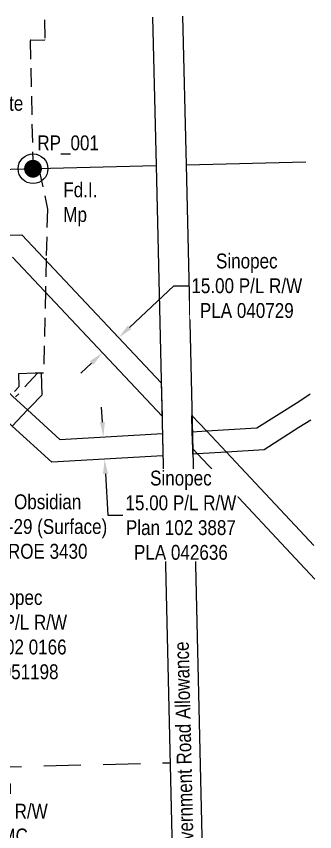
# Model space of a CAD drawing. Extents: x 614752 to 617249, y 5891729 to 5893560.
# Drawn here: x 615562 to 615762, y 5893009 to 5893557 of the extents above; entities that cross this region are included whole.
import ezdxf
from ezdxf.enums import TextEntityAlignment as Align

# ---------------------------------------------------------------- set-up
doc = ezdxf.new("R2010")
doc.units = 0
doc.header["$LTSCALE"] = 5
doc.header["$PDSIZE"] = 5
doc.linetypes.add('foc-ACCESSROAD', pattern=[3.75, 2.5, -1.25])
doc.linetypes.add('foc-LSD', pattern=[8, 5, -3])
doc.layers.get('Defpoints').update_dxf_attribs({"color": 9})
for name, color, linetype in [('35', 37, 'Continuous'), ('C-RW', 13, 'Continuous'), ('C-WS', 13, 'foc-ACCESSROAD'), ('L-MON', 1, 'Continuous'), ('L-ROAD-T', 7, 'Continuous'), ('L-SEC', 7, 'Continuous'), ('L-SECTION-LSD', 7, 'foc-LSD')]:
    doc.layers.add(name, color=color, linetype=linetype)
for name, color, linetype, lineweight in [('C-RW-T', 13, 'Continuous', 9), ('C-WS-T', 13, 'Continuous', 9), ('F-RW-T', 190, 'Continuous', 9), ('F-WS-T', 190, 'Continuous', 9)]:
    doc.layers.add(name, color=color, linetype=linetype, lineweight=lineweight)
doc.styles.add('80', font='ARIALN.TTF', dxfattribs={"height": 10})
doc.styles.add('80CG', font='ARIALN.TTF', dxfattribs={"height": 10})
doc.styles.add('80L', font='ARIALN.TTF', dxfattribs={"height": 10})
doc.styles.add('DESCRIPTION', font='ARIALN.TTF', dxfattribs={"height": 2.5})
doc.styles.add('ELEVATION', font='ARIALN.TTF', dxfattribs={"height": 2.5})
doc.styles.add('POINTNUMBER', font='ARIALN.TTF', dxfattribs={"height": 2.5})
doc.dimstyles.new('Compass 5 000', dxfattribs={"dimscale": 5, "dimtxt": 9, "dimasz": 2, "dimexe": 0.2, "dimexo": 0.0625, "dimgap": 0.5, "dimtad": 0, "dimtih": 1, "dimtoh": 1, "dimzin": 0, "dimdsep": 46, "dimtxsty": '80CG', "dimcen": 0.1, "dimse1": 1, "dimse2": 1, "dimclrd": 256, "dimclrt": 256, "dimaunit": 1, "dimadec": 4, "dimazin": 0, "dimtfac": 0.06, "dimtofl": 0, "dimtmove": 0, "dimatfit": 1, "dimfxl": 0.2, "dimtolj": 1, "dimtzin": 0, "dimlwd": -1, "dimarcsym": 0})

# ---------------------------------------------------------------- blocks, each defined once
blk = doc.blocks.new('*D391')
at = {"layer": 'C-RW-T', "transparency": 16777216}
for p, q in [((615637.95, 5893348.02), (615667.72, 5893376)), ((615667.72, 5893376), (615677.72, 5893376)), ((615612.44, 5893324.04), (615605.15, 5893317.19))]:
    blk.add_line(p, q, dxfattribs=at)
for points in [[(615636.81, 5893349.23), (615639.09, 5893346.8), (615630.66, 5893341.17)], [(615611.3, 5893325.25), (615613.58, 5893322.82), (615619.73, 5893330.89)]]:
    blk.add_solid(points, dxfattribs=at)
at = {"layer": 'Defpoints', "color": 0, "transparency": 16777216}
for p in [(615630.66, 5893341.17), (615642.66, 5893328.4), (615631.73, 5893318.12)]:
    blk.add_point(p, dxfattribs=at)
at = {"layer": 'C-RW-T', "transparency": 16777216, "insert": (615716.8, 5893376), "char_height": 10, "attachment_point": 5, "style": '80CG', "bg_fill": 3, "box_fill_scale": 1.1, "bg_fill_color": 256, "bg_fill_true_color": 13158600, "bg_fill_transparency": 0}
blk.add_mtext('\\A1;Sinopec\\P15.00 P/L R/W\\PPLA 040729', dxfattribs=at)
blk = doc.blocks.new('*D392')
at = {"layer": 'C-RW-T', "transparency": 16777216}
for p, q in [((615619.76, 5893284.32), (615619.18, 5893294.31)), ((615621.79, 5893249.38), (615623.41, 5893221.53)), ((615623.41, 5893221.53), (615633.41, 5893221.53))]:
    blk.add_line(p, q, dxfattribs=at)
for points in [[(615621.43, 5893284.42), (615618.1, 5893284.23), (615620.34, 5893274.34)], [(615623.46, 5893249.47), (615620.13, 5893249.28), (615621.21, 5893259.36)]]:
    blk.add_solid(points, dxfattribs=at)
at = {"layer": 'Defpoints', "color": 0, "transparency": 16777216}
for p in [(615615.69, 5893274.07), (615616.56, 5893259.09), (615621.21, 5893259.36)]:
    blk.add_point(p, dxfattribs=at)
at = {"layer": 'C-RW-T', "transparency": 16777216, "insert": (615672.49, 5893221.53), "char_height": 10, "attachment_point": 5, "style": '80CG', "bg_fill": 3, "box_fill_scale": 1.1, "bg_fill_color": 256, "bg_fill_true_color": 13158600, "bg_fill_transparency": 0}
blk.add_mtext('\\A1;Sinopec\\P15.00 P/L R/W\\PPlan 102 3887\\PPLA 042636', dxfattribs=at)
blk = doc.blocks.new('*D393')
at = {"layer": 'C-RW-T', "transparency": 16777216}
for p, q in [((615508.21, 5893198.38), (615507.96, 5893208.38)), ((615509.07, 5893163.38), (615509.62, 5893141.16)), ((615509.62, 5893141.16), (615519.62, 5893141.16))]:
    blk.add_line(p, q, dxfattribs=at)
for points in [[(615509.87, 5893198.42), (615506.54, 5893198.34), (615508.45, 5893188.39)], [(615510.74, 5893163.43), (615507.4, 5893163.34), (615508.82, 5893173.38)]]:
    blk.add_solid(points, dxfattribs=at)
at = {"layer": 'Defpoints', "color": 0, "transparency": 16777216}
for p in [(615503.67, 5893188.27), (615504.04, 5893173.26), (615508.82, 5893173.38)]:
    blk.add_point(p, dxfattribs=at)
at = {"layer": 'C-RW-T', "transparency": 16777216, "insert": (615558.7, 5893141.16), "char_height": 10, "attachment_point": 5, "style": '80CG'}
blk.add_mtext('\\A1;Sinopec\\P15.00 P/L R/W\\PPlan 102 0166\\PPLA 051198', dxfattribs=at)
blk = doc.blocks.new('*D405')
at = {"layer": 'Defpoints', "color": 0, "transparency": 16777216}
for p in [(615420.68, 5893019.25), (615426.76, 5893019.36), (615426.88, 5893012.87)]:
    blk.add_point(p, dxfattribs=at)
at = {"layer": 'F-RW-T', "transparency": 16777216}
for p, q in [((615410.8, 5893012.58), (615400.8, 5893012.4)), ((615436.88, 5893013.05), (615487.77, 5893013.97))]:
    blk.add_line(p, q, dxfattribs=at)
for points in [[(615410.77, 5893014.25), (615410.83, 5893010.92), (615420.8, 5893012.76)], [(615436.85, 5893014.72), (615436.91, 5893011.39), (615426.88, 5893012.87)]]:
    blk.add_solid(points, dxfattribs=at)
at = {"layer": 'F-RW-T', "transparency": 16777216, "insert": (615536.49, 5893013.97), "char_height": 10, "attachment_point": 5, "style": '80CG'}
blk.add_mtext('\\A1;Obsidian\\P6.10 Flowline R/W\\PPlan 211 MC\\PROE 6818', dxfattribs=at)
blk = doc.blocks.new('fdia')
at = {"color": 255, "const_width": 1}
blk.add_lwpolyline([(-0.5, 0, 1), (0.5, 0, 1)], format="xyb", close=True, dxfattribs=at)
blk = doc.blocks.new('Fdiaa')
blk.add_blockref('fdia', (0, 0))
blk = doc.blocks.new('fdib')
at = {"color": 1, "const_width": 1.6}
blk.add_lwpolyline([(-0.4, 0, 1), (0.4, 0, 1)], format="xyb", close=True, dxfattribs=at)
at = {"color": 1}
blk.add_circle((0, 0), 0.8, dxfattribs=at)
blk = doc.blocks.new('Fdibb')
blk.add_blockref('fdib', (0, 0))
blk = doc.blocks.new('fdicc')
for name in ['Fdibb', 'Fdiaa']:
    blk.add_blockref(name, (0, 0))
blk = doc.blocks.new('FDI')
blk.add_blockref('fdicc', (0, 0))

msp = doc.modelspace()

# ---------------------------------------------------------------- linework, layer by layer
at = {"layer": '35', "color": 3}
msp.add_circle((615573.057, 5893454.827), 10, dxfattribs=at)
at = {"layer": 'C-RW'}
for points in [[(615501.338, 5893409.14), (615565.602, 5893410.38), (615576.585, 5893398.697), (615576.585, 5893398.697), (615659.272, 5893310.732), (615659.798, 5893288.259), (615577.135, 5893376.199), (615559.231, 5893395.246)], [(615560.562, 5893304.883), (615563.792, 5893308.282), (615563.567, 5893317.084), (615574.569, 5893317.355), (615578.571, 5893317.454), (615578.954, 5893302.451), (615571.441, 5893294.544), (615569.446, 5893292.445), (615559.106, 5893281.563)], [(615759.911, 5893285.675), (615759.783, 5893285.593), (615751.881, 5893280.546), (615728.419, 5893265.559), (615703.109, 5893264.097), (615683.571, 5893262.969), (615680.509, 5893262.792), (615680.427, 5893266.315), (615680.158, 5893277.805), (615689.705, 5893278.357), (615723.641, 5893280.316), (615751.704, 5893298.241), (615759.497, 5893303.22)], [(615762.44, 5893178.655), (615752.765, 5893189.01), (615698.572, 5893247.011), (615683.571, 5893262.969), (615680.427, 5893266.315), (615680.158, 5893277.805), (615679.901, 5893288.786), (615689.705, 5893278.357), (615703.109, 5893264.097), (615709.523, 5893257.274), (615752.551, 5893211.222), (615761.907, 5893201.209)]]:
    msp.add_lwpolyline(points, dxfattribs=at)
msp.add_lwpolyline([(615543.152, 5893316.581), (615558.378, 5893302.585), (615559.792, 5893301.285), (615569.446, 5893292.445), (615591.069, 5893272.643), (615660.07, 5893276.646), (615660.421, 5893261.633), (615585.608, 5893257.293), (615559.106, 5893281.563), (615549.645, 5893290.226), (615548.038, 5893291.704), (615532.996, 5893305.531), (615521.621, 5893316.044), (615453.39, 5893314.384), (615452.874, 5893329.423), (615527.251, 5893331.196), (615543.152, 5893316.581)], close=True, dxfattribs=at)
at = {"layer": 'C-WS'}
msp.add_lwpolyline([(615580.727, 5893555.155), (615581.038, 5893541.39), (615571.07, 5893541.158), (615573.066, 5893454.772), (615577.06, 5893454.867), (615582.745, 5893427.708), (615581.97, 5893394.551), (615581.471, 5893373.157), (615580.165, 5893317.293), (615576.125, 5893317.196), (615561.36, 5893301.178)], dxfattribs=at)
at = {"layer": 'Defpoints'}
for p in [(615571.045, 5893541.241, 912.554), (615581.003, 5893541.485, 912.264)]:
    msp.add_point(p, dxfattribs=at)
at = {"layer": 'L-SEC'}
for p, q in [((615653.511, 5893556.934), (615655.85, 5893456.999)), ((615673.614, 5893557.425), (615675.953, 5893457.47)), ((614851.165, 5893437.329), (615655.85, 5893456.999)), ((615655.85, 5893456.999), (615674.664, 5892652.93)), ((615675.953, 5893457.489), (615756.45, 5893459.45)), ((615675.953, 5893457.47), (615694.768, 5892653.4))]:
    msp.add_line(p, q, dxfattribs=at)
at = {"layer": 'L-SECTION-LSD'}
msp.add_line((614860.471, 5893035.229), (615665.257, 5893054.964), dxfattribs=at)

# ---------------------------------------------------------------- block references
at = {"layer": 'L-MON', "xscale": 4.99810855, "yscale": 4.99810855, "zscale": 4.99810855}
msp.add_blockref('FDI', (615573.057, 5893454.827), dxfattribs=at)

# ---------------------------------------------------------------- texts
at = {"layer": '35', "color": 3, "style": '80'}
msp.add_attdef('RP_001', (615575.99, 5893467.233), 'RP', height=10, dxfattribs=at)
at = {"layer": 'C-WS-T', "insert": (615480.9, 5893520.512), "char_height": 9.99622, "attachment_point": 1, "style": '80L'}
msp.add_mtext_dynamic_manual_height_columns('\\pi22.077;Sinopec\\P\\pi0.33879;Compressor Site\\P\\pi11.327;MLL 200114', width=84.909, gutter_width=50, heights=[0], dxfattribs=at)
at = {"layer": 'Defpoints'}
for s, rotation, style, p in [('912.554', 44.99999, 'ELEVATION', (615571.045, 5893541.241)), ('FDI-MP', 24, 'DESCRIPTION', (615571.045, 5893541.241)), ('912.264', 44.99999, 'ELEVATION', (615581.003, 5893541.485)), ('FDI-MP', 24, 'DESCRIPTION', (615581.003, 5893541.485))]:
    msp.add_text(s, height=0.1999, rotation=rotation, dxfattribs=dict(at, style=style)).set_placement(p)
at = {"layer": 'Defpoints', "style": 'POINTNUMBER'}
for s, p in [('5', (615571.045, 5893541.241)), ('4', (615581.003, 5893541.485))]:
    msp.add_text(s, height=0.2, dxfattribs=at).set_placement(p)
at = {"layer": 'L-ROAD-T', "style": '80L'}
msp.add_text('Government Road Allowance', height=9.99622, rotation=91.34044, dxfattribs=at).set_placement((615674.489, 5893062.1), align=Align.MIDDLE_CENTER)

# ---------------------------------------------------------------- dimensions: what is measured, and where the dimension line sits
at = {"layer": 'C-RW-T'}
dim = msp.add_linear_dim(base=(615508.824, 5893173.382), p1=(615503.671, 5893188.268), p2=(615504.041, 5893173.264), angle=271.41306, text='Sinopec\\P15.00 P/L R/W\\PPlan 102 0166\\PPLA 051198', dimstyle='Compass 5 000', dxfattribs=at)
dim.commit()
dim.dimension.update_dxf_attribs({"geometry": '*D393', "text_midpoint": (615558.705, 5893141.162), "dimtype": 161})
at = {"layer": 'F-RW-T'}
dim = msp.add_linear_dim(base=(615426.882, 5893012.874), p1=(615420.683, 5893019.252), p2=(615426.765, 5893019.362), angle=1.03609, text='Obsidian\\P6.10 Flowline R/W\\PPlan 211 MC\\PROE 6818', dimstyle='Compass 5 000', dxfattribs=at)
dim.commit()
dim.dimension.update_dxf_attribs({"geometry": '*D405', "text_midpoint": (615536.492, 5893013.975), "dimtype": 161})

# ---------------------------------------------------------------- next in the draw order: dimensions: what is measured, and where the dimension line sits
at = {"layer": 'C-RW-T'}
for base, p1, p2, angle, text, picture, middle in [((615630.662, 5893341.168), (615631.726, 5893318.123), (615642.662, 5893328.402), 43.22882, 'Sinopec\\P15.00 P/L R/W\\PPLA 040729', '*D391', (615716.805, 5893376.002)), ((615621.213, 5893259.358), (615615.691, 5893274.072), (615616.56, 5893259.088), 273.32052, 'Sinopec\\P15.00 P/L R/W\\PPlan 102 3887\\PPLA 042636', '*D392', (615672.494, 5893221.525))]:
    dim = msp.add_linear_dim(base=base, p1=p1, p2=p2, angle=angle, text=text, dimstyle='Compass 5 000', override={"dimtfill": 1}, dxfattribs=at)
    dim.commit()
    dim.dimension.update_dxf_attribs({"geometry": picture, "text_midpoint": middle, "dimtype": 161})

# ---------------------------------------------------------------- next in the draw order: texts
at = {"layer": 'F-WS-T', "insert": (615539.778, 5893235.656), "char_height": 9.99622, "attachment_point": 1, "style": '80L'}
msp.add_mtext_dynamic_manual_height_columns('\\pi20.546;Obsidian\\P\\pi3.6356;16-29 (Surface)\\P\\pi16.441;ROE 3430', width=84.909, gutter_width=50, heights=[0], dxfattribs=at)
at = {"layer": 'L-MON', "insert": (615593.443, 5893445.65), "char_height": 9.9962, "attachment_point": 1, "style": '80L', "bg_fill": 2}
msp.add_mtext_dynamic_manual_height_columns('Fd.I.\\PMp', width=23.94038, gutter_width=125, heights=[0], dxfattribs=at)

doc.saveas('drawing.dxf')
